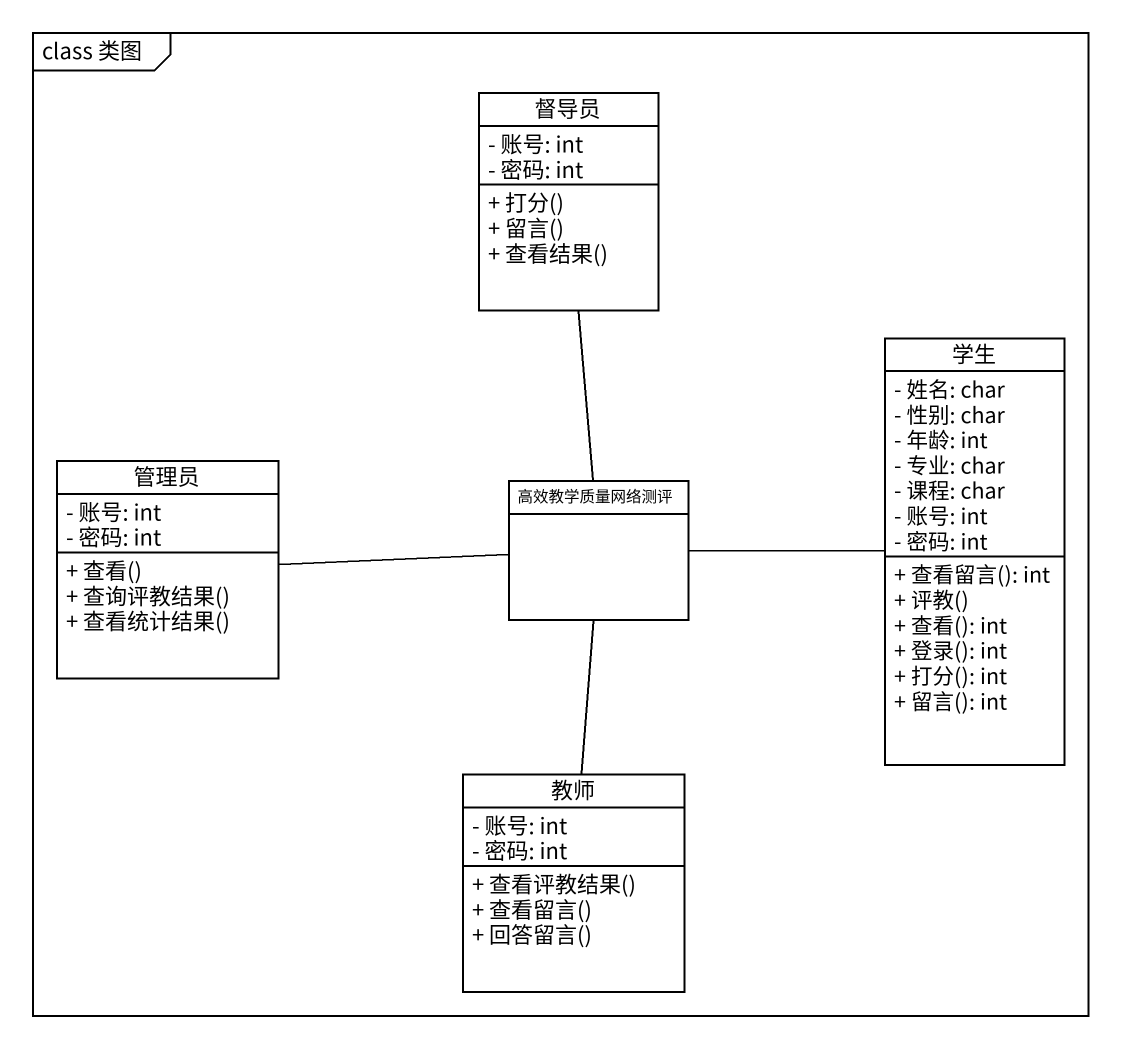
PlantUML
@startuml
mainframe class 类图
hide circle
hide empty members
skinparam classAttributeIconSize 0
class 督导员 {
  - 账号: int
  - 密码: int
  + 打分()
  + 留言()
  + 查看结果()
}
class 学生 {
  - 姓名: char
  - 性别: char
  - 年龄: int
  - 专业: char
  - 课程: char
  - 账号: int
  - 密码: int
  + 查看留言(): int
  + 评教()
  + 查看(): int
  + 登录(): int
  + 打分(): int
  + 留言(): int
}
class 管理员 {
  - 账号: int
  - 密码: int
  + 查看()
  + 查询评教结果()
  + 查看统计结果()
}
class 高效教学质量网络测评
class 教师 {
  - 账号: int
  - 密码: int
  + 查看评教结果()
  + 查看留言()
  + 回答留言()
}
督导员 -- 高效教学质量网络测评
学生 -left- 高效教学质量网络测评
高效教学质量网络测评 -left- 管理员
教师 -up- 高效教学质量网络测评
@enduml
